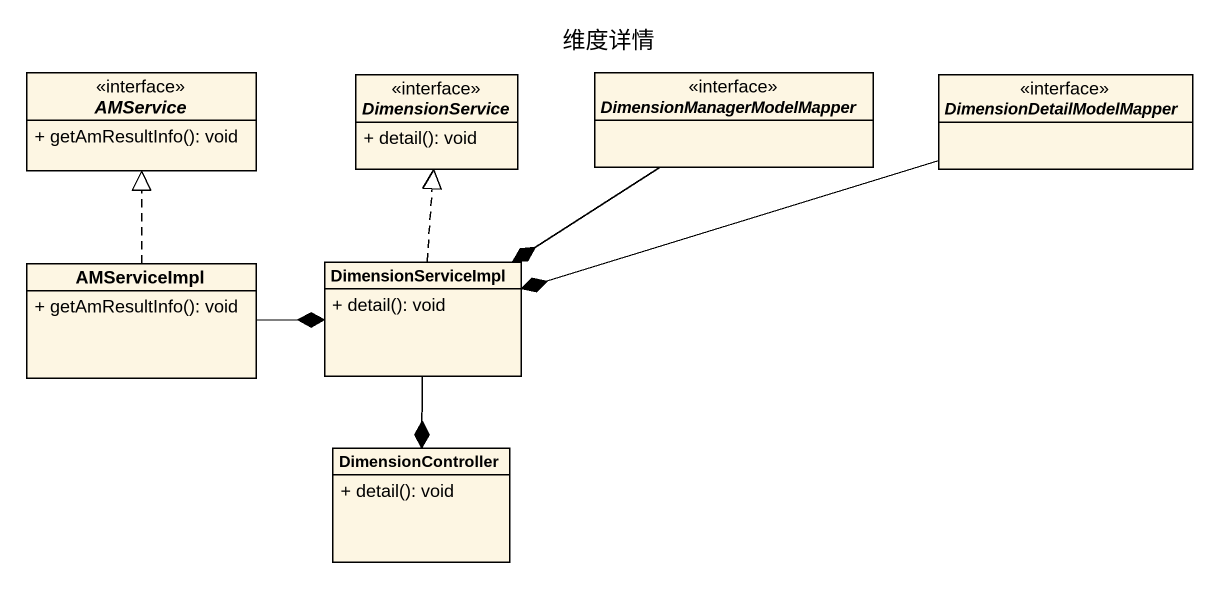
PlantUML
@startuml
title 维度详情
hide circle
hide empty members
skinparam classAttributeIconSize 0
interface AMService <<interface>> {
  + getAmResultInfo(): void
}
interface DimensionService <<interface>> {
  + detail(): void
}
interface DimensionManagerModelMapper <<interface>>
interface DimensionDetailModelMapper <<interface>>
class AMServiceImpl {
  + getAmResultInfo(): void
}
class DimensionServiceImpl {
  + detail(): void
}
class DimensionController {
  + detail(): void
}
DimensionManagerModelMapper --* DimensionServiceImpl
DimensionDetailModelMapper -left-* DimensionServiceImpl
AMServiceImpl .up.|> AMService
AMServiceImpl -right-* DimensionServiceImpl
DimensionServiceImpl .up.|> DimensionService
DimensionServiceImpl --* DimensionController
@enduml
